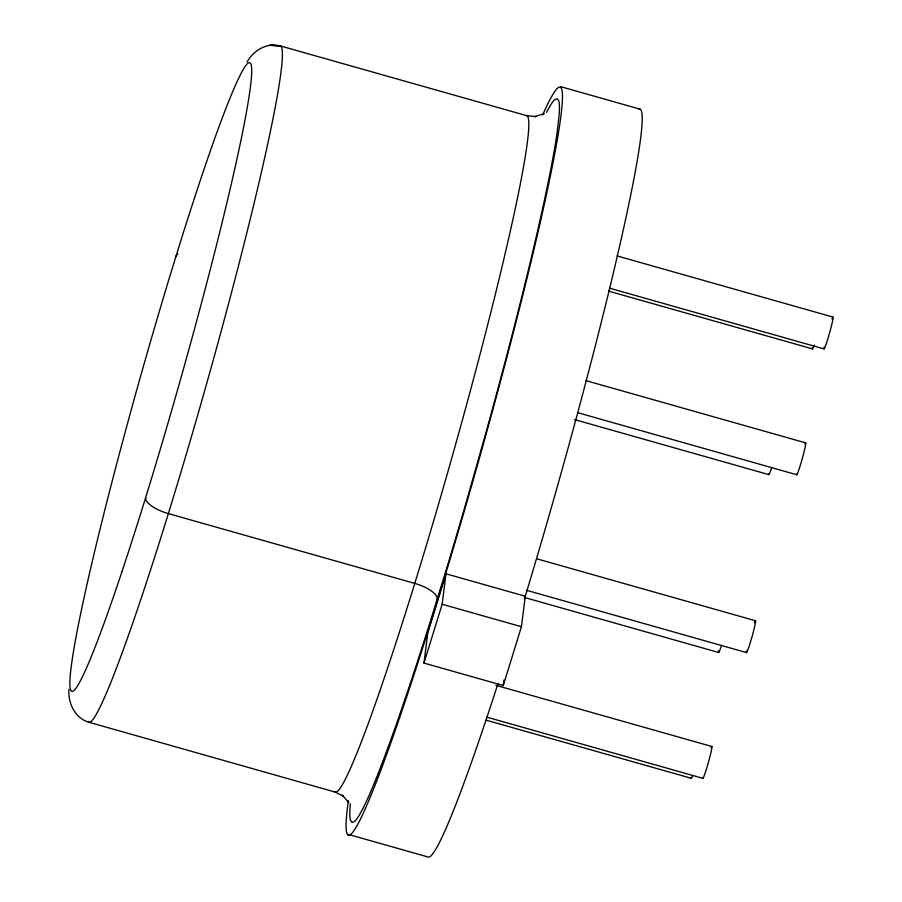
<?xml version="1.0" encoding="UTF-8"?>
<svg xmlns="http://www.w3.org/2000/svg" width="902" height="902" viewBox="0 0 902 902"><rect width="100%" height="100%" fill="white"/><g stroke="black" fill="none" stroke-linecap="round" stroke-linejoin="round"><path stroke-width="1.35" d="M68.935 689.41C67.909 702.917 74.81 717.879 88.43 722.119L335.104 792.046L343.335 796.173L342.309 795.09L348.815 802.645M350.348 803.84L350.111 806.557A370.891 22.291 -74.2 0 0 350.54 820.324L352.152 822.466L354.678 821.384A375.164 22.55 -74.2 0 0 358.895 815.825L363.134 808.124A375.728 22.584 -74.2 0 0 383.53 759.518L391.13 738.873A375.232 22.55 -74.2 0 0 400.42 712.501L408.583 688.485A372.199 22.37 -74.2 0 0 432.351 614.882L447.099 566.918A370.632 22.279 -74.2 0 0 466.729 500.52L486.099 432.069A375.164 22.55 -74.2 0 0 497.239 391.344L505.706 359.537A375.728 22.584 -74.2 0 0 531.605 256.563L537.998 229.176A375.232 22.55 -74.2 0 0 544.323 200.706L548.777 179.363A371.872 22.347 -74.2 0 0 557.041 133.158L559.172 114.599A370.891 22.291 -74.2 0 0 558.744 100.821L557.132 98.69L554.606 99.761A375.164 22.55 -74.2 0 0 550.389 105.32L546.477 112.378M423.974 663.083L427.807 632.606L445.983 573.796L525.268 596.256L521.435 626.721L503.26 685.543L423.974 663.083L442.16 604.261L445.983 573.796M503.26 685.543L503.959 680.007M524.434 598.928L525.268 596.256M247.114 61.934C253.541 50.264 267.296 42.157 280.714 46.025L526.892 115.715L536.092 116.516L534.728 116.674L544.233 113.652M279.541 45.901L269.878 45.258L280.714 46.025M560.807 86.705L640.42 109.255M617.081 255.92L833.031 317.087M609.414 288.133L824.011 348.916M608.681 291.143L812.476 348.882M585.702 380.565L805.7 442.882M578.035 412.778L796.68 474.723M574.484 419.565L768.831 474.621M536.859 558.823L755.504 620.756M526.497 590.269L746.495 652.586M524.288 597.428L718.646 652.484M442.16 604.261L521.435 626.721M495.908 685.328L711.858 746.495M486.9 717.158L702.85 778.325M486.155 720.179L691.315 778.291M348.104 834.339L427.728 856.889A388.728 23.362 -74.2 0 0 498.062 683.389M542.688 114.904A388.728 23.362 -74.2 0 1 476.82 467.281A388.728 23.362 -74.2 0 1 348.364 800.739M638.695 109.243A388.728 23.362 -74.2 0 1 524.569 598.612M526.238 115.648A351.509 21.129 -74.2 0 1 450.312 463.222A351.509 21.129 -74.2 0 1 334.349 791.426M437.245 599.153A24.613 9.02 17.2 0 0 414.74 583.391L168.313 513.588A24.816 9.088 17.2 0 1 145.628 497.69M279.812 45.844A351.509 21.129 -74.2 0 1 203.886 393.419A351.509 21.129 -74.2 0 1 87.922 721.623M175.856 256.946A24.816 9.088 17.2 0 1 177.953 254.06M711.103 747.702A16.54 0.992 -74.2 0 1 708.589 761.705A16.54 0.992 -74.2 0 1 702.759 777.603M814.224 345.128A16.54 0.992 -74.2 0 1 812.443 347.665M721.577 645.246A16.54 0.992 -74.2 0 1 718.691 650.669M804.945 444.1A16.54 0.992 -74.2 0 1 802.419 458.092A16.54 0.992 -74.2 0 1 796.59 473.99M754.455 622.673A16.54 0.992 -74.2 0 1 752.065 636.564A16.54 0.992 -74.2 0 1 746.54 650.77M771.762 467.371A16.54 0.992 -74.2 0 1 768.752 473.9M831.982 319.004A16.54 0.992 -74.2 0 1 829.581 332.894A16.54 0.992 -74.2 0 1 824.067 347.101M692.691 775.517A16.54 0.992 -74.2 0 1 691.225 777.569M121.838 572.003A326.693 19.641 -74.2 0 0 251.455 66.218A326.693 19.641 -74.2 0 0 108.939 493.744A326.693 19.641 -74.2 0 0 121.838 572.003"/></g></svg>
